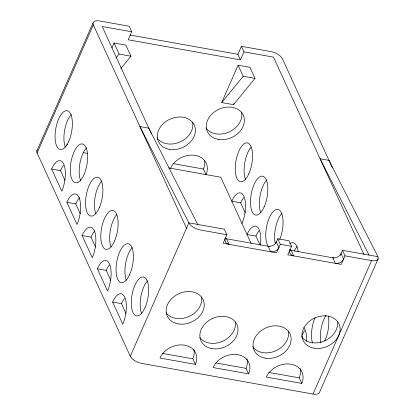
<?xml version="1.0" encoding="UTF-8"?>
<svg xmlns="http://www.w3.org/2000/svg" width="415" height="415" viewBox="0 0 415 415"><rect width="100%" height="100%" fill="white"/><g stroke="black" fill="none" stroke-linecap="round" stroke-linejoin="round"><path stroke-width="0.62" d="M36.79 151.008L93.022 22.908M378.21 258.654L319.633 392.092A9.867 4.57 23.7 0 1 313.019 394.048L141.691 363.405A9.867 4.57 23.7 0 1 130.289 356.278L37.091 153.005L93.318 24.91A9.867 4.57 23.7 0 1 99.642 20.952L129.179 26.238L131.721 31.779L128.204 39.788L240.456 59.864L243.968 51.854L241.426 46.314L270.964 51.595A9.867 4.57 23.7 0 1 282.371 58.723L332.472 167.997M111.967 47.756L114.047 43.01L125.864 45.121L130.948 56.212L120.812 68.605M240.456 59.864L237.914 54.318L241.426 46.314M221.709 102.562L238.111 65.202L249.929 67.313L255.012 78.399L233.526 104.673L221.709 102.562L243.195 76.287L255.012 78.399M233.526 104.673L234.044 103.485M130.289 356.278L188.861 222.845L139.917 126.544L148.783 128.131L197.722 224.427M226.849 234.724L200.263 229.972A9.867 4.57 23.7 0 1 188.861 222.845L224.308 229.184L226.849 234.724L223.099 243.268L276.566 252.828L280.317 244.29L277.775 238.744L289.001 240.752L291.538 246.297L287.792 254.836L341.255 264.397L345.005 255.858L342.463 250.318L377.909 256.657L328.971 160.356L320.105 158.774L369.049 255.069M275.586 243.724L277.775 238.744M340.279 255.298L342.463 250.318M313.019 394.048L371.591 260.615A9.867 4.57 23.7 0 0 377.909 256.657M315.12 317.667L314.285 319.545A19.733 8.077 -79.9 0 0 312.479 342.925M324.696 340.788L326.04 337.779A19.733 8.077 -79.9 0 0 328.244 315.971M115.889 58.064L119.131 54.095L130.948 56.212M131.721 31.779L102.183 26.498L151.475 134.004M243.968 51.854L273.506 57.14L364.012 254.535M130.128 35.042L237.914 54.318M173.097 163.609L203.48 169.045L206.022 174.585A19.733 15.511 -24.6 0 0 195.325 155.407A19.733 15.511 -24.6 0 0 170.575 168.246M83.223 152.627L87.653 153.415M168.677 167.909L220.79 177.231L251.07 243.268M51.621 169.024A19.733 8.077 -79.9 0 1 63.728 164.101A19.733 8.077 -79.9 0 1 61.783 191.201L51.621 169.024L60.481 170.612L65.031 180.53M245.218 212.755L240.669 202.836L231.803 201.254A19.733 8.077 -79.9 0 1 243.916 196.326A19.733 8.077 -79.9 0 1 241.971 223.426M66.867 202.287A19.733 8.077 -79.9 0 1 78.98 197.364A19.733 8.077 -79.9 0 1 77.034 224.463L66.867 202.287L75.732 203.869L80.282 213.792M259.93 244.85L255.92 236.099L247.055 234.517A19.733 8.077 -79.9 0 1 257.279 226.964A19.733 8.077 -79.9 0 1 260.366 245.291M280.317 244.29L291.538 246.297M345.005 255.858L371.591 260.615M225.288 238.568L269.89 246.546M289.976 250.136L333.987 258.011M82.118 235.549A19.733 8.077 -79.9 0 1 94.231 230.626A19.733 8.077 -79.9 0 1 92.286 257.725L82.118 235.549L90.984 237.131L95.528 247.055M97.369 268.811A19.733 8.077 -79.9 0 1 109.482 263.888A19.733 8.077 -79.9 0 1 107.537 290.988L97.369 268.811L106.23 270.393L110.779 280.317M112.621 302.073A19.733 8.077 -79.9 0 1 124.733 297.15A19.733 8.077 -79.9 0 1 122.788 324.245L112.621 302.073L121.481 303.656L126.03 313.579M162.498 353.404L192.882 358.835L195.424 364.38L159.977 358.041A19.733 15.511 -24.6 0 1 184.727 345.197A19.733 15.511 -24.6 0 1 195.424 364.38M215.665 362.912L246.048 368.344L248.59 373.889L213.144 367.55A19.733 15.511 -24.6 0 1 237.899 354.706A19.733 15.511 -24.6 0 1 248.59 373.889M268.837 372.421L299.22 377.858L301.762 383.398L266.316 377.059A19.733 15.511 -24.6 0 1 291.065 364.22A19.733 15.511 -24.6 0 1 301.762 383.398M238.111 65.202L243.195 76.287M301.938 336.466L302.743 338.22M114.047 43.01L119.131 54.095M93.318 24.91L186.517 228.177M37.091 153.005A9.867 4.57 23.7 0 1 37.168 150.194M225.444 237.93A6.578 5.172 -24.6 0 0 229.007 244.321L226.466 238.781A6.578 5.172 -24.6 0 1 225.018 238.324M290.132 249.498A6.578 5.172 -24.6 0 0 293.701 255.894L291.159 250.349A6.578 5.172 -24.6 0 1 289.706 249.892M204.543 160.211A19.733 15.511 -24.6 0 1 203.48 169.045M192.679 122.498A19.733 15.511 -24.6 0 1 179.705 142.112A19.733 15.511 -24.6 0 1 156.922 137.827M241.649 112.548A19.733 15.511 -24.6 0 1 228.675 132.162A19.733 15.511 -24.6 0 1 205.892 127.877M255.92 236.099A19.733 8.077 -79.9 0 1 258.996 230.818M301.902 335.367A19.733 8.077 -79.9 0 1 304.745 330.599M240.669 202.836A19.733 8.077 -79.9 0 1 243.745 197.556M294.256 250.914A19.733 8.077 -79.9 0 1 297.259 246.489M320.935 342.935A19.733 8.077 -79.9 0 1 323.145 321.127L324.997 316.982A19.733 8.077 -79.9 0 1 326.034 315.234M275.166 243.055A19.733 8.077 -79.9 0 1 282.008 213.227M260.776 212.713A19.733 8.077 -79.9 0 1 266.757 179.965M245.524 179.451A19.733 8.077 -79.9 0 1 251.132 147.118M65.949 146.163A19.733 15.511 -24.6 0 1 67.438 144.249M65.337 147.221A19.733 8.077 -79.9 0 1 71.323 114.478M80.806 180.982A19.733 8.077 -79.9 0 1 86.569 147.74M95.839 213.746A19.733 8.077 -79.9 0 1 101.82 181.002M111.09 247.008A19.733 8.077 -79.9 0 1 116.698 214.674M90.984 237.131A19.733 8.077 -79.9 0 1 94.895 230.896M75.732 203.869A19.733 8.077 -79.9 0 1 79.644 197.633M60.481 170.612A19.733 8.077 -79.9 0 1 63.557 165.326M126.342 280.27A19.733 8.077 -79.9 0 1 132.323 247.527M141.593 313.533A19.733 8.077 -79.9 0 1 147.574 280.789M106.23 270.393A19.733 8.077 -79.9 0 1 109.311 265.112M121.481 303.656A19.733 8.077 -79.9 0 1 124.557 298.375M235.248 321.801A19.733 15.511 -24.6 0 1 222.616 341.27A19.733 15.511 -24.6 0 1 199.838 337.603M201.508 297.057A19.733 15.511 -24.6 0 1 188.877 316.526A19.733 15.511 -24.6 0 1 166.099 312.863M288.42 331.31A19.733 15.511 -24.6 0 1 275.446 350.924A19.733 15.511 -24.6 0 1 252.662 346.639M337.39 321.36A19.733 15.511 -24.6 0 1 324.416 340.974A19.733 15.511 -24.6 0 1 301.632 336.69M300.138 368.427A19.733 15.511 -24.6 0 1 299.22 377.858M246.967 358.918A19.733 15.511 -24.6 0 1 246.048 368.344M193.8 349.404A19.733 15.511 -24.6 0 1 192.882 358.835M289.675 243.755A19.733 8.077 -79.9 0 1 298.136 251.895M268.261 246.427A19.733 8.077 -79.9 0 1 268.546 219.706A19.733 8.077 -79.9 0 1 281.043 212.086A19.733 8.077 -79.9 0 1 279.715 239.434M303.796 327.518A19.733 8.077 -79.9 0 1 306.498 341.28M343.599 259.064L341.057 253.518A6.578 5.172 -24.6 0 1 332.809 257.798L335.351 263.343A6.578 5.172 -24.6 0 0 343.599 259.064M278.911 247.49L276.369 241.945A6.578 5.172 -24.6 0 1 268.116 246.23L270.658 251.77A6.578 5.172 -24.6 0 0 278.911 247.49M211.899 348.621A19.733 15.511 -24.6 0 0 237.79 327.347A19.733 15.511 -24.6 0 0 207.09 321.853A19.733 15.511 -24.6 0 0 211.899 348.621M265.071 358.129A19.733 15.511 -24.6 0 0 290.962 336.856A19.733 15.511 -24.6 0 0 260.262 331.367A19.733 15.511 -24.6 0 0 265.071 358.129M178.16 323.876A19.733 15.511 -24.6 0 0 204.05 302.602A19.733 15.511 -24.6 0 0 173.351 297.114A19.733 15.511 -24.6 0 0 178.16 323.876M314.036 348.18A19.733 15.511 -24.6 0 0 339.932 326.906A19.733 15.511 -24.6 0 0 309.232 321.418A19.733 15.511 -24.6 0 0 314.036 348.18M99.304 207.733A19.733 8.077 -79.9 0 0 97.769 177.236A19.733 8.077 -79.9 0 0 85.594 204.969A19.733 8.077 -79.9 0 0 99.304 207.733M114.556 240.996A19.733 8.077 -79.9 0 0 113.015 210.498A19.733 8.077 -79.9 0 0 100.845 238.231A19.733 8.077 -79.9 0 0 114.556 240.996M129.807 274.258A19.733 8.077 -79.9 0 0 128.266 243.761A19.733 8.077 -79.9 0 0 116.096 271.493A19.733 8.077 -79.9 0 0 129.807 274.258M84.053 174.471A19.733 8.077 -79.9 0 0 82.518 143.974A19.733 8.077 -79.9 0 0 70.343 171.706A19.733 8.077 -79.9 0 0 84.053 174.471M68.802 141.209A19.733 8.077 -79.9 0 0 67.266 110.712A19.733 8.077 -79.9 0 0 55.091 138.444A19.733 8.077 -79.9 0 0 68.802 141.209M145.058 307.52A19.733 8.077 -79.9 0 0 143.517 277.023A19.733 8.077 -79.9 0 0 131.342 304.755A19.733 8.077 -79.9 0 0 145.058 307.52M218.295 139.367A19.733 15.511 -24.6 0 0 244.191 118.093A19.733 15.511 -24.6 0 0 213.492 112.605A19.733 15.511 -24.6 0 0 218.295 139.367M169.33 149.317A19.733 15.511 -24.6 0 0 195.221 128.043A19.733 15.511 -24.6 0 0 164.522 122.555A19.733 15.511 -24.6 0 0 169.33 149.317M264.241 206.701A19.733 8.077 -79.9 0 0 262.705 176.204A19.733 8.077 -79.9 0 0 250.53 203.936A19.733 8.077 -79.9 0 0 264.241 206.701M248.99 173.439A19.733 8.077 -79.9 0 0 247.454 142.942A19.733 8.077 -79.9 0 0 235.279 170.674A19.733 8.077 -79.9 0 0 248.99 173.439"/></g></svg>
